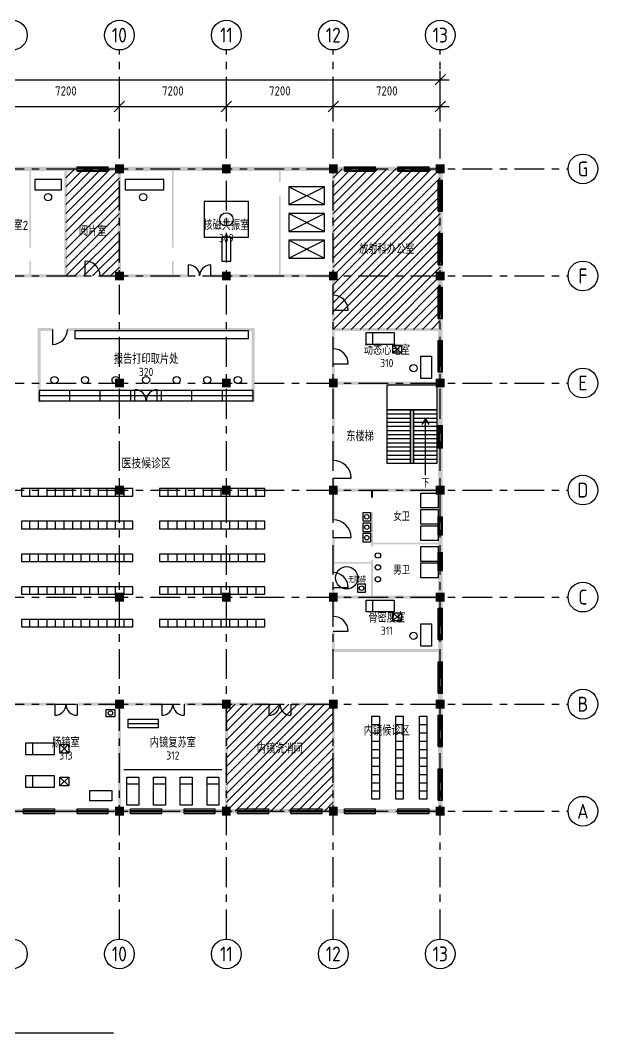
# Model space of a CAD drawing. Extents: x -9 to 337, y -15 to 61.
# Drawn here: x 298.1 to 337, y -14.9 to 53.2 of the extents above; entities that cross this region are included whole.
import ezdxf
from ezdxf.enums import TextEntityAlignment as Align

# ---------------------------------------------------------------- set-up
doc = ezdxf.new("R2010")
doc.units = 0
doc.linetypes.add('CENTER', pattern=[3.5, 2, -0.5, 0.5, -0.5])
for name, color, linetype in [('AXIS', 1, 'CENTER'), ('AXIS_B', 1, 'CONTINUOUS'), ('AXIS_T', 7, 'CONTINUOUS'), ('COLUMN', 7, 'CONTINUOUS'), ('DIM', 3, 'CONTINUOUS'), ('DIM_T', 3, 'CONTINUOUS'), ('DOOR', 4, 'CONTINUOUS'), ('FURN', 8, 'CONTINUOUS'), ('HATCH', 9, 'CONTINUOUS'), ('NUM', 1, 'CONTINUOUS'), ('STAIR', 2, 'CONTINUOUS'), ('TEXT', 7, 'CONTINUOUS'), ('TEXT2', 8, 'CONTINUOUS'), ('TITLE', 7, 'CONTINUOUS'), ('WALL', 7, 'CONTINUOUS'), ('WINDOW', 4, 'CONTINUOUS')]:
    doc.layers.add(name, color=color, linetype=linetype)
doc.styles.add('CN', font='gbenor.shx', dxfattribs={"width": 0.7, "bigfont": 'gbcbig.shx'})

msp = doc.modelspace()

# ---------------------------------------------------------------- linework, layer by layer
at = {"layer": 'AXIS'}
for p, q in [((304.8, -8.6), (304.8, 51.2)), ((312, -8.6), (312, 51.2)), ((319.2, -8.6), (319.2, 51.2)), ((326.4, -8.6), (326.4, 51.2)), ((233.4, 43.2), (335, 43.2)), ((233.4, 36), (335, 36)), ((233.4, 28.8), (335, 28.8)), ((233.4, 21.6), (335, 21.6)), ((233.4, 14.4), (335, 14.4)), ((233.4, 7.2), (335, 7.2)), ((233.4, 0), (335, 0))]:
    msp.add_line(p, q, dxfattribs=at)
at = {"layer": 'AXIS_B'}
for centre in [(297.6, 52.2), (304.8, 52.2), (312, 52.2), (319.2, 52.2), (326.4, 52.2), (336, 43.2), (336, 36), (336, 28.8), (336, 21.6), (336, 14.4), (336, 7.2), (336, 0), (297.6, -9.6), (304.8, -9.6), (312, -9.6), (319.2, -9.6), (326.4, -9.6)]:
    msp.add_circle(centre, 1, dxfattribs=at)
at = {"layer": 'COLUMN'}
for points in [[(304.5, 42.9), (305.1, 42.9), (304.5, 43.5), (305.1, 43.5)], [(311.7, 42.9), (312.3, 42.9), (311.7, 43.5), (312.3, 43.5)], [(318.9, 42.9), (319.5, 42.9), (318.9, 43.5), (319.5, 43.5)], [(326.1, 42.9), (326.7, 42.9), (326.1, 43.5), (326.7, 43.5)], [(304.5, 35.7), (305.1, 35.7), (304.5, 36.3), (305.1, 36.3)], [(311.7, 35.7), (312.3, 35.7), (311.7, 36.3), (312.3, 36.3)], [(318.9, 35.7), (319.5, 35.7), (318.9, 36.3), (319.5, 36.3)], [(326.1, 35.7), (326.7, 35.7), (326.1, 36.3), (326.7, 36.3)], [(304.5, 28.5), (305.1, 28.5), (304.5, 29.1), (305.1, 29.1)], [(311.7, 28.5), (312.3, 28.5), (311.7, 29.1), (312.3, 29.1)], [(318.9, 28.5), (319.5, 28.5), (318.9, 29.1), (319.5, 29.1)], [(326.1, 28.5), (326.7, 28.5), (326.1, 29.1), (326.7, 29.1)], [(304.5, 21.3), (305.1, 21.3), (304.5, 21.9), (305.1, 21.9)], [(311.7, 21.3), (312.3, 21.3), (311.7, 21.9), (312.3, 21.9)], [(318.9, 21.3), (319.5, 21.3), (318.9, 21.9), (319.5, 21.9)], [(326.1, 21.3), (326.7, 21.3), (326.1, 21.9), (326.7, 21.9)], [(304.5, 14.1), (305.1, 14.1), (304.5, 14.7), (305.1, 14.7)], [(311.7, 14.1), (312.3, 14.1), (311.7, 14.7), (312.3, 14.7)], [(318.9, 14.1), (319.5, 14.1), (318.9, 14.7), (319.5, 14.7)], [(326.1, 14.1), (326.7, 14.1), (326.1, 14.7), (326.7, 14.7)], [(304.5, 6.9), (305.1, 6.9), (304.5, 7.5), (305.1, 7.5)], [(311.7, 6.9), (312.3, 6.9), (311.7, 7.5), (312.3, 7.5)], [(318.9, 6.9), (319.5, 6.9), (318.9, 7.5), (319.5, 7.5)], [(326.1, 6.9), (326.7, 6.9), (326.1, 7.5), (326.7, 7.5)], [(304.5, -0.3), (305.1, -0.3), (304.5, 0.3), (305.1, 0.3)], [(311.7, -0.3), (312.3, -0.3), (311.7, 0.3), (312.3, 0.3)], [(318.9, -0.3), (319.5, -0.3), (318.9, 0.3), (319.5, 0.3)], [(326.1, -0.3), (326.7, -0.3), (326.1, 0.3), (326.7, 0.3)]]:
    msp.add_solid(points, dxfattribs=at)
at = {"layer": 'DIM'}
for p, q in [((326.4, 48.6), (326.4, 49.8)), ((239.4, 49.2), (327, 49.2)), ((326.05, 48.85), (326.75, 49.55)), ((304.45, 47.05), (305.15, 47.75)), ((304.8, 46.8), (304.8, 48)), ((311.65, 47.05), (312.35, 47.75)), ((312, 46.8), (312, 48)), ((318.85, 47.05), (319.55, 47.75)), ((319.2, 46.8), (319.2, 48)), ((326.05, 47.05), (326.75, 47.75)), ((326.4, 46.8), (326.4, 48)), ((239.4, 47.4), (327, 47.4))]:
    msp.add_line(p, q, dxfattribs=at)
at = {"layer": 'DOOR'}
for p, q in [((302.5, 36), (302.5, 37)), ((309.45, 36), (309.45, 36.75)), ((310.95, 36), (310.95, 36.75)), ((319.2, 33.7), (320.2, 33.7)), ((300.3, 32.4), (300.3, 31.4)), ((319.2, 30.1), (320.2, 30.1)), ((305.85, 27.6), (305.85, 28.35)), ((307.35, 27.6), (307.35, 28.35)), ((319.2, 22.4), (320.4, 22.4)), ((319.2, 18.4), (320.4, 18.4)), ((319.2, 15.05), (320.2, 15.05)), ((319.2, 12.1), (320.2, 12.1)), ((300.45, 7.2), (300.45, 6.45)), ((301.95, 7.2), (301.95, 6.45)), ((307.65, 7.2), (307.65, 6.45)), ((309.15, 7.2), (309.15, 6.45)), ((314.85, 7.2), (314.85, 6.45)), ((316.35, 7.2), (316.35, 6.45))]:
    msp.add_line(p, q, dxfattribs=at)
for centre, radius, start, end in [((302.5, 36), 1, 0, 90), ((309.45, 36), 0.75, 0, 90), ((310.95, 36), 0.75, 90, 180), ((319.2, 33.7), 1, 0, 90), ((300.3, 32.4), 1, 270, 0), ((319.2, 30.1), 1, 0, 90), ((305.85, 27.6), 0.75, 0, 90), ((307.35, 27.6), 0.75, 90, 180), ((319.2, 22.4), 1.2, 0, 90), ((319.2, 18.4), 1.2, 0, 90), ((319.2, 15.05), 1, 0, 90), ((319.2, 12.1), 1, 0, 90), ((300.45, 7.2), 0.75, 270, 0), ((301.95, 7.2), 0.75, 180, 270), ((307.65, 7.2), 0.75, 270, 0), ((309.15, 7.2), 0.75, 180, 270), ((314.85, 7.2), 0.75, 270, 0), ((316.35, 7.2), 0.75, 180, 270)]:
    msp.add_arc(centre, radius, start, end, dxfattribs=at)
at = {"layer": 'FURN'}
for p, q in [((316.2, 40.8), (318.6, 42)), ((316.2, 42), (318.6, 40.8)), ((316.2, 39), (318.6, 40.2)), ((316.2, 40.2), (318.6, 39)), ((316.2, 37.2), (318.6, 38.4)), ((316.2, 38.4), (318.6, 37.2)), ((321.85, 31.4), (321.85, 32.2)), ((323.2, 30.8), (323.8, 31.35)), ((323.8, 30.8), (323.2, 31.35)), ((299.4, 27.95), (313.8, 27.95)), ((301.4571, 27.6), (301.4571, 28.3)), ((303.5143, 27.6), (303.5143, 28.3)), ((305.5714, 27.6), (305.5714, 28.3)), ((307.6286, 27.6), (307.6286, 28.3)), ((309.6857, 27.6), (309.6857, 28.3)), ((311.7429, 27.6), (311.7429, 28.3)), ((298.7769, 21.2), (298.7769, 21.7)), ((299.3538, 21.2), (299.3538, 21.7)), ((299.9308, 21.2), (299.9308, 21.7)), ((300.5077, 21.2), (300.5077, 21.7)), ((301.0846, 21.2), (301.0846, 21.7)), ((301.6615, 21.2), (301.6615, 21.7)), ((302.2385, 21.2), (302.2385, 21.7)), ((302.8154, 21.2), (302.8154, 21.7)), ((303.3923, 21.2), (303.3923, 21.7)), ((303.9692, 21.2), (303.9692, 21.7)), ((304.5462, 21.2), (304.5462, 21.7)), ((305.1231, 21.2), (305.1231, 21.7)), ((308.0917, 21.2), (308.0917, 21.7)), ((308.6833, 21.2), (308.6833, 21.7)), ((309.275, 21.2), (309.275, 21.7)), ((309.8667, 21.2), (309.8667, 21.7)), ((310.4583, 21.2), (310.4583, 21.7)), ((311.05, 21.2), (311.05, 21.7)), ((311.6417, 21.2), (311.6417, 21.7)), ((312.2333, 21.2), (312.2333, 21.7)), ((312.825, 21.2), (312.825, 21.7)), ((313.4167, 21.2), (313.4167, 21.7)), ((314.0083, 21.2), (314.0083, 21.7)), ((298.7769, 19), (298.7769, 19.5)), ((299.3538, 19), (299.3538, 19.5)), ((299.9308, 19), (299.9308, 19.5)), ((300.5077, 19), (300.5077, 19.5)), ((301.0846, 19), (301.0846, 19.5)), ((301.6615, 19), (301.6615, 19.5)), ((302.2385, 19), (302.2385, 19.5)), ((302.8154, 19), (302.8154, 19.5)), ((303.3923, 19), (303.3923, 19.5)), ((303.9692, 19), (303.9692, 19.5)), ((304.5462, 19), (304.5462, 19.5)), ((305.1231, 19), (305.1231, 19.5)), ((308.0917, 19), (308.0917, 19.5)), ((308.6833, 19), (308.6833, 19.5)), ((309.275, 19), (309.275, 19.5)), ((309.8667, 19), (309.8667, 19.5)), ((310.4583, 19), (310.4583, 19.5)), ((311.05, 19), (311.05, 19.5)), ((311.6417, 19), (311.6417, 19.5)), ((312.2333, 19), (312.2333, 19.5)), ((312.825, 19), (312.825, 19.5)), ((313.4167, 19), (313.4167, 19.5)), ((314.0083, 19), (314.0083, 19.5)), ((298.7769, 16.8), (298.7769, 17.3)), ((299.3538, 16.8), (299.3538, 17.3)), ((299.9308, 16.8), (299.9308, 17.3)), ((300.5077, 16.8), (300.5077, 17.3)), ((301.0846, 16.8), (301.0846, 17.3)), ((301.6615, 16.8), (301.6615, 17.3)), ((302.2385, 16.8), (302.2385, 17.3)), ((302.8154, 16.8), (302.8154, 17.3)), ((303.3923, 16.8), (303.3923, 17.3)), ((303.9692, 16.8), (303.9692, 17.3)), ((304.5462, 16.8), (304.5462, 17.3)), ((305.1231, 16.8), (305.1231, 17.3)), ((308.0917, 16.8), (308.0917, 17.3)), ((308.6833, 16.8), (308.6833, 17.3)), ((309.275, 16.8), (309.275, 17.3)), ((309.8667, 16.8), (309.8667, 17.3)), ((310.4583, 16.8), (310.4583, 17.3)), ((311.05, 16.8), (311.05, 17.3)), ((311.6417, 16.8), (311.6417, 17.3)), ((312.2333, 16.8), (312.2333, 17.3)), ((312.825, 16.8), (312.825, 17.3)), ((313.4167, 16.8), (313.4167, 17.3)), ((314.0083, 16.8), (314.0083, 17.3)), ((298.7769, 14.6), (298.7769, 15.1)), ((299.3538, 14.6), (299.3538, 15.1)), ((299.9308, 14.6), (299.9308, 15.1)), ((300.5077, 14.6), (300.5077, 15.1)), ((301.0846, 14.6), (301.0846, 15.1)), ((301.6615, 14.6), (301.6615, 15.1)), ((302.2385, 14.6), (302.2385, 15.1)), ((302.8154, 14.6), (302.8154, 15.1)), ((303.3923, 14.6), (303.3923, 15.1)), ((303.9692, 14.6), (303.9692, 15.1)), ((304.5462, 14.6), (304.5462, 15.1)), ((305.1231, 14.6), (305.1231, 15.1)), ((308.0917, 14.6), (308.0917, 15.1)), ((308.6833, 14.6), (308.6833, 15.1)), ((309.275, 14.6), (309.275, 15.1)), ((309.8667, 14.6), (309.8667, 15.1)), ((310.4583, 14.6), (310.4583, 15.1)), ((311.05, 14.6), (311.05, 15.1)), ((311.6417, 14.6), (311.6417, 15.1)), ((312.2333, 14.6), (312.2333, 15.1)), ((312.825, 14.6), (312.825, 15.1)), ((313.4167, 14.6), (313.4167, 15.1)), ((314.0083, 14.6), (314.0083, 15.1)), ((321.85, 13.4), (321.85, 14.2)), ((323.2, 12.8), (323.8, 13.35)), ((323.8, 12.8), (323.2, 13.35)), ((298.7769, 12.4), (298.7769, 12.9)), ((299.3538, 12.4), (299.3538, 12.9)), ((299.9308, 12.4), (299.9308, 12.9)), ((300.5077, 12.4), (300.5077, 12.9)), ((301.0846, 12.4), (301.0846, 12.9)), ((301.6615, 12.4), (301.6615, 12.9)), ((302.2385, 12.4), (302.2385, 12.9)), ((302.8154, 12.4), (302.8154, 12.9)), ((303.3923, 12.4), (303.3923, 12.9)), ((303.9692, 12.4), (303.9692, 12.9)), ((304.5462, 12.4), (304.5462, 12.9)), ((305.1231, 12.4), (305.1231, 12.9)), ((308.0917, 12.4), (308.0917, 12.9)), ((308.6833, 12.4), (308.6833, 12.9)), ((309.275, 12.4), (309.275, 12.9)), ((309.8667, 12.4), (309.8667, 12.9)), ((310.4583, 12.4), (310.4583, 12.9)), ((311.05, 12.4), (311.05, 12.9)), ((311.6417, 12.4), (311.6417, 12.9)), ((312.2333, 12.4), (312.2333, 12.9)), ((312.825, 12.4), (312.825, 12.9)), ((313.4167, 12.4), (313.4167, 12.9)), ((314.0083, 12.4), (314.0083, 12.9)), ((305.4, 5.9), (307.4, 5.9)), ((321.8, 5.84), (322.3, 5.84)), ((323.4, 5.84), (323.9, 5.84)), ((325, 5.84), (325.5, 5.84)), ((321.8, 5.28), (322.3, 5.28)), ((323.4, 5.28), (323.9, 5.28)), ((325, 5.28), (325.5, 5.28)), ((298.95, 4.6), (298.95, 3.8)), ((300.8, 4.5), (301.4, 3.9)), ((300.8, 3.9), (301.4, 4.5)), ((321.8, 4.72), (322.3, 4.72)), ((321.8, 4.16), (322.3, 4.16)), ((323.4, 4.72), (323.9, 4.72)), ((323.4, 4.16), (323.9, 4.16)), ((325, 4.72), (325.5, 4.72)), ((325, 4.16), (325.5, 4.16)), ((321.8, 3.6), (322.3, 3.6)), ((323.4, 3.6), (323.9, 3.6)), ((325, 3.6), (325.5, 3.6)), ((305.1, 2.8), (311.7, 2.8)), ((321.8, 3.04), (322.3, 3.04)), ((323.4, 3.04), (323.9, 3.04)), ((325, 3.04), (325.5, 3.04)), ((298.95, 2.4), (298.95, 1.6)), ((300.8, 2.3), (301.4, 1.7)), ((300.8, 1.7), (301.4, 2.3)), ((321.8, 2.48), (322.3, 2.48)), ((323.4, 2.48), (323.9, 2.48)), ((325, 2.48), (325.5, 2.48)), ((305.3, 1.85), (306.1, 1.85)), ((307.1, 1.85), (307.9, 1.85)), ((308.9, 1.85), (309.7, 1.85)), ((310.7, 1.85), (311.5, 1.85)), ((321.8, 1.92), (322.3, 1.92)), ((323.4, 1.92), (323.9, 1.92)), ((325, 1.92), (325.5, 1.92)), ((321.8, 1.36), (322.3, 1.36)), ((323.4, 1.36), (323.9, 1.36)), ((325, 1.36), (325.5, 1.36))]:
    msp.add_line(p, q, dxfattribs=at)
for points in [[(299.1, 41.8), (300.9, 41.8), (300.9, 42.5), (299.1, 42.5)], [(305.2, 41.8), (307.8, 41.8), (307.8, 42.5), (305.2, 42.5)], [(316.2, 40.8), (318.6, 40.8), (318.6, 42), (316.2, 42)], [(310.5, 38.6), (313.5, 38.6), (313.5, 41), (310.5, 41)], [(316.2, 39), (318.6, 39), (318.6, 40.2), (316.2, 40.2)], [(311.7, 37), (312.3, 37), (312.3, 38.6), (311.7, 38.6)], [(316.2, 37.2), (318.6, 37.2), (318.6, 38.4), (316.2, 38.4)], [(301.8, 31.8), (313.5, 31.8), (313.5, 32.3), (301.8, 32.3)], [(321.4, 31.4), (321.4, 32.2), (323.3, 32.2), (323.3, 31.4)], [(323.2, 30.8), (323.2, 31.35), (323.8, 31.35), (323.8, 30.8)], [(325.1, 29.1), (325.1, 30.6), (325.8, 30.6), (325.8, 29.1)], [(299.4, 27.6), (313.8, 27.6), (313.8, 28.3), (299.4, 28.3)], [(298.2, 21.2), (305.7, 21.2), (305.7, 21.7), (298.2, 21.7)], [(307.5, 21.2), (314.6, 21.2), (314.6, 21.7), (307.5, 21.7)], [(325.1, 20.4), (325.1, 21.4), (326.25, 21.4), (326.25, 20.4)], [(321.2, 19.5), (321.2, 20.1), (321.7, 20.1), (321.7, 19.5)], [(325.1, 19.3), (325.1, 20.3), (326.25, 20.3), (326.25, 19.3)], [(298.2, 19), (305.7, 19), (305.7, 19.5), (298.2, 19.5)], [(307.5, 19), (314.6, 19), (314.6, 19.5), (307.5, 19.5)], [(321.2, 18.8), (321.2, 19.4), (321.7, 19.4), (321.7, 18.8)], [(325.1, 18.2), (325.1, 19.2), (326.25, 19.2), (326.25, 18.2)], [(321.2, 18.1), (321.2, 18.7), (321.7, 18.7), (321.7, 18.1)], [(325.1, 16.8), (325.1, 17.8), (326.25, 17.8), (326.25, 16.8)], [(298.2, 16.8), (305.7, 16.8), (305.7, 17.3), (298.2, 17.3)], [(307.5, 16.8), (314.6, 16.8), (314.6, 17.3), (307.5, 17.3)], [(325.1, 15.7), (325.1, 16.7), (326.25, 16.7), (326.25, 15.7)], [(298.2, 14.6), (305.7, 14.6), (305.7, 15.1), (298.2, 15.1)], [(307.5, 14.6), (314.6, 14.6), (314.6, 15.1), (307.5, 15.1)], [(320.85, 14.7), (320.85, 15.3), (321.35, 15.3), (321.35, 14.7)], [(321.4, 13.4), (321.4, 14.2), (323.3, 14.2), (323.3, 13.4)], [(323.2, 12.8), (323.2, 13.35), (323.8, 13.35), (323.8, 12.8)], [(298.2, 12.4), (305.7, 12.4), (305.7, 12.9), (298.2, 12.9)], [(307.5, 12.4), (314.6, 12.4), (314.6, 12.9), (307.5, 12.9)], [(325.1, 11.1), (325.1, 12.6), (325.8, 12.6), (325.8, 11.1)], [(303.9, 6.85), (304.5, 6.85), (304.5, 6.35), (303.9, 6.35)], [(305.4, 6.2), (307.4, 6.2), (307.4, 5.6), (305.4, 5.6)], [(321.8, 0.8), (321.8, 6.4), (322.3, 6.4), (322.3, 0.8)], [(323.4, 0.8), (323.4, 6.4), (323.9, 6.4), (323.9, 0.8)], [(325, 0.8), (325, 6.4), (325.5, 6.4), (325.5, 0.8)], [(298.5, 4.6), (300.4, 4.6), (300.4, 3.8), (298.5, 3.8)], [(300.8, 4.5), (301.4, 4.5), (301.4, 3.9), (300.8, 3.9)], [(298.5, 2.4), (300.4, 2.4), (300.4, 1.6), (298.5, 1.6)], [(300.8, 2.3), (301.4, 2.3), (301.4, 1.7), (300.8, 1.7)], [(305.3, 2.3), (306.1, 2.3), (306.1, 0.4), (305.3, 0.4)], [(307.1, 2.3), (307.9, 2.3), (307.9, 0.4), (307.1, 0.4)], [(308.9, 2.3), (309.7, 2.3), (309.7, 0.4), (308.9, 0.4)], [(310.7, 2.3), (311.5, 2.3), (311.5, 0.4), (310.7, 0.4)], [(302.8, 1.4), (304.3, 1.4), (304.3, 0.7), (302.8, 0.7)]]:
    msp.add_lwpolyline(points, close=True, dxfattribs=at)
for centre, radius in [((300, 41.3), 0.24), ((306.4, 41.3), 0.24), ((312, 39.8), 0.45), ((324.6, 29.8), 0.24), ((300.4286, 29), 0.24), ((302.4857, 29), 0.24), ((304.5429, 29), 0.24), ((306.6, 29), 0.24), ((308.6571, 29), 0.24), ((310.7143, 29), 0.24), ((312.7714, 29), 0.24), ((321.45, 19.8), 0.15), ((321.45, 19.1), 0.15), ((321.45, 18.4), 0.15), ((322.2, 17.2), 0.18), ((320.1, 15.7), 0.75), ((322.2, 16.4), 0.18), ((322.2, 15.6), 0.18), ((321.1, 15), 0.15), ((324.6, 11.8), 0.24), ((304.2, 6.6), 0.15)]:
    msp.add_circle(centre, radius, dxfattribs=at)
at = {"layer": 'HATCH'}
for p, q in [((301.2, 42.6), (301.8, 43.2)), ((301.2, 42), (302.4, 43.2)), ((301.2, 41.4), (303, 43.2)), ((301.2, 40.8), (303.6, 43.2)), ((301.2, 40.2), (304.2, 43.2)), ((301.2, 39.6), (304.8, 43.2)), ((319.2, 42.6), (319.8, 43.2)), ((319.2, 42), (320.4, 43.2)), ((319.2, 41.4), (321, 43.2)), ((319.2, 40.8), (321.6, 43.2)), ((319.2, 40.2), (322.2, 43.2)), ((319.2, 39.6), (322.8, 43.2)), ((319.2, 39), (323.4, 43.2)), ((319.2, 38.4), (324, 43.2)), ((319.2, 37.8), (324.6, 43.2)), ((319.2, 37.2), (325.2, 43.2)), ((319.2, 36.6), (325.8, 43.2)), ((319.2, 36), (326.4, 43.2)), ((301.2, 39), (304.8, 42.6)), ((319.2, 35.4), (326.4, 42.6)), ((301.2, 38.4), (304.8, 42)), ((319.2, 34.8), (326.4, 42)), ((301.2, 37.8), (304.8, 41.4)), ((319.2, 34.2), (326.4, 41.4)), ((301.2, 37.2), (304.8, 40.8)), ((301.2, 36.6), (304.8, 40.2)), ((319.2, 33.6), (326.4, 40.8)), ((319.2, 33), (326.4, 40.2)), ((301.2, 36), (304.8, 39.6)), ((319.2, 32.4), (326.4, 39.6)), ((301.8, 36), (304.8, 39)), ((319.8, 32.4), (326.4, 39)), ((302.4, 36), (304.8, 38.4)), ((320.4, 32.4), (326.4, 38.4)), ((303, 36), (304.8, 37.8)), ((321, 32.4), (326.4, 37.8)), ((303.6, 36), (304.8, 37.2)), ((321.6, 32.4), (326.4, 37.2)), ((304.2, 36), (304.8, 36.6)), ((322.2, 32.4), (326.4, 36.6)), ((322.8, 32.4), (326.4, 36)), ((323.4, 32.4), (326.4, 35.4)), ((324, 32.4), (326.4, 34.8)), ((324.6, 32.4), (326.4, 34.2)), ((325.2, 32.4), (326.4, 33.6)), ((325.8, 32.4), (326.4, 33)), ((312, 6.6), (312.6, 7.2)), ((312, 6), (313.2, 7.2)), ((312, 5.4), (313.8, 7.2)), ((312, 4.8), (314.4, 7.2)), ((312, 4.2), (315, 7.2)), ((312, 3.6), (315.6, 7.2)), ((312, 3), (316.2, 7.2)), ((312, 2.4), (316.8, 7.2)), ((312, 1.8), (317.4, 7.2)), ((312, 1.2), (318, 7.2)), ((312, 0.6), (318.6, 7.2)), ((312, 0), (319.2, 7.2)), ((312.6, 0), (319.2, 6.6)), ((313.2, 0), (319.2, 6)), ((313.8, 0), (319.2, 5.4)), ((314.4, 0), (319.2, 4.8)), ((315, 0), (319.2, 4.2)), ((315.6, 0), (319.2, 3.6)), ((316.2, 0), (319.2, 3)), ((316.8, 0), (319.2, 2.4)), ((317.4, 0), (319.2, 1.8)), ((318, 0), (319.2, 1.2)), ((318.6, 0), (319.2, 0.6))]:
    msp.add_line(p, q, dxfattribs=at)
at = {"layer": 'STAIR'}
for p, q in [((322.8, 27), (324.4, 27)), ((322.8, 26.7231), (324.4, 26.7231)), ((324.6, 27), (326.2, 27)), ((324.6, 26.7231), (326.2, 26.7231)), ((322.8, 26.4462), (324.4, 26.4462)), ((322.8, 26.1692), (324.4, 26.1692)), ((322.8, 25.8923), (324.4, 25.8923)), ((324.6, 26.4462), (326.2, 26.4462)), ((324.6, 26.1692), (326.2, 26.1692)), ((324.6, 25.8923), (326.2, 25.8923)), ((325.4, 26.4), (325.168, 26.0144)), ((325.4, 26.4), (325.632, 26.0144)), ((322.8, 25.6154), (324.4, 25.6154)), ((322.8, 25.3385), (324.4, 25.3385)), ((324.6, 25.6154), (326.2, 25.6154)), ((324.6, 25.3385), (326.2, 25.3385)), ((322.8, 25.0615), (324.4, 25.0615)), ((322.8, 24.7846), (324.4, 24.7846)), ((324.6, 25.0615), (326.2, 25.0615)), ((324.6, 24.7846), (326.2, 24.7846)), ((322.8, 24.5077), (324.4, 24.5077)), ((322.8, 24.2308), (324.4, 24.2308)), ((322.8, 23.9538), (324.4, 23.9538)), ((324.6, 24.5077), (326.2, 24.5077)), ((324.6, 24.2308), (326.2, 24.2308)), ((324.6, 23.9538), (326.2, 23.9538)), ((322.8, 23.6769), (324.4, 23.6769)), ((322.8, 23.4), (324.4, 23.4)), ((324.6, 23.6769), (326.2, 23.6769)), ((324.6, 23.4), (326.2, 23.4))]:
    msp.add_line(p, q, dxfattribs=at)
for points in [[(322.8, 28.65), (322.8, 27), (326.2, 27), (326.2, 28.65)], [(322.8, 27), (322.8, 23.4), (324.4, 23.4), (324.4, 27)], [(324.4, 27), (324.4, 23.4), (324.6, 23.4), (324.6, 27)], [(324.6, 27), (324.6, 23.4), (326.2, 23.4), (326.2, 27)]]:
    msp.add_lwpolyline(points, close=True, dxfattribs=at)
msp.add_lwpolyline([(325.4, 22.6), (325.4, 26.4)], dxfattribs=at)
at = {"layer": 'TITLE'}
msp.add_line((262, -14.9), (304.4, -14.9), dxfattribs=at)
at = {"layer": 'WALL'}
for points in [[(286.05, 43.05), (301.95, 43.05), (286.05, 43.35), (301.95, 43.35)], [(298.74, 37.9), (298.86, 37.9), (298.74, 43.2), (298.86, 43.2)], [(301.1, 35.9), (301.3, 35.9), (301.1, 43.3), (301.3, 43.3)], [(304.05, 43.05), (319.95, 43.05), (304.05, 43.35), (319.95, 43.35)], [(304.7, 35.9), (304.9, 35.9), (304.7, 43.3), (304.9, 43.3)], [(308.34, 37.9), (308.46, 37.9), (308.34, 43.2), (308.46, 43.2)], [(315.54, 42.3), (315.66, 42.3), (315.54, 43.2), (315.66, 43.2)], [(319.1, 34.7), (319.3, 34.7), (319.1, 43.3), (319.3, 43.3)], [(322.05, 43.05), (323.55, 43.05), (322.05, 43.35), (323.55, 43.35)], [(325.65, 43.05), (326.55, 43.05), (325.65, 43.35), (326.55, 43.35)], [(326.25, 42.45), (326.55, 42.45), (326.25, 43.35), (326.55, 43.35)], [(315.54, 36), (315.66, 36), (315.54, 41.4), (315.66, 41.4)], [(326.25, 38.85), (326.55, 38.85), (326.25, 40.35), (326.55, 40.35)], [(298.74, 36), (298.86, 36), (298.74, 37), (298.86, 37)], [(308.34, 36), (308.46, 36), (308.34, 37), (308.46, 37)], [(296.55, 35.9), (302.5, 35.9), (296.55, 36.1), (302.5, 36.1)], [(303.5, 35.9), (309.45, 35.9), (303.5, 36.1), (309.45, 36.1)], [(310.95, 35.9), (319.3, 35.9), (310.95, 36.1), (319.3, 36.1)], [(326.25, 35.25), (326.55, 35.25), (326.25, 36.75), (326.55, 36.75)], [(319.1, 31.1), (319.3, 31.1), (319.1, 33.7), (319.3, 33.7)], [(326.25, 31.65), (326.55, 31.65), (326.25, 33.15), (326.55, 33.15)], [(299.3, 32.3), (300.3, 32.3), (299.3, 32.5), (300.3, 32.5)], [(299.3, 27.5), (299.5, 27.5), (299.3, 32.5), (299.5, 32.5)], [(301.3, 32.3), (313.9, 32.3), (301.3, 32.5), (313.9, 32.5)], [(313.7, 27.5), (313.9, 27.5), (313.7, 32.5), (313.9, 32.5)], [(319.1, 32.3), (326.5, 32.3), (319.1, 32.5), (326.5, 32.5)], [(319.1, 23.6), (319.3, 23.6), (319.1, 30.1), (319.3, 30.1)], [(326.25, 25.95), (326.55, 25.95), (326.25, 29.55), (326.55, 29.55)], [(319.1, 28.7), (326.5, 28.7), (319.1, 28.9), (326.5, 28.9)], [(326.25, 19.8), (326.55, 19.8), (326.25, 24.45), (326.55, 24.45)], [(319.1, 19.6), (319.3, 19.6), (319.1, 22.4), (319.3, 22.4)], [(319.1, 21.5), (326.5, 21.5), (319.1, 21.7), (326.5, 21.7)], [(321.74, 21.1), (321.74, 21.6), (321.86, 21.1), (321.86, 21.6)], [(321.74, 17.8), (321.74, 20.1), (321.86, 17.8), (321.86, 20.1)], [(319.1, 16.05), (319.3, 16.05), (319.1, 18.4), (319.3, 18.4)], [(326.25, 17.4), (326.55, 17.4), (326.25, 18.6), (326.55, 18.6)], [(321.8, 17.94), (321.8, 18.06), (326.4, 17.94), (326.4, 18.06)], [(319.2, 16.64), (319.2, 16.76), (321.8, 16.64), (321.8, 16.76)], [(321.74, 14.4), (321.74, 16.9), (321.86, 14.4), (321.86, 16.9)], [(326.25, 13.65), (326.55, 13.65), (326.25, 16.2), (326.55, 16.2)], [(319.1, 13.1), (319.3, 13.1), (319.1, 15.05), (319.3, 15.05)], [(319.1, 14.3), (326.5, 14.3), (319.1, 14.5), (326.5, 14.5)], [(319.1, 10.7), (319.3, 10.7), (319.1, 12.1), (319.3, 12.1)], [(319.1, 10.7), (326.5, 10.7), (319.1, 10.9), (326.5, 10.9)], [(326.25, 10.05), (326.55, 10.05), (326.25, 11.55), (326.55, 11.55)], [(326.25, 6.45), (326.55, 6.45), (326.25, 7.95), (326.55, 7.95)], [(294.75, 7.1), (300.45, 7.1), (294.75, 7.3), (300.45, 7.3)], [(301.95, 7.1), (307.65, 7.1), (301.95, 7.3), (307.65, 7.3)], [(304.7, -0.1), (304.9, -0.1), (304.7, 7.3), (304.9, 7.3)], [(309.15, 7.1), (314.85, 7.1), (309.15, 7.3), (314.85, 7.3)], [(311.9, -0.1), (312.1, -0.1), (311.9, 7.3), (312.1, 7.3)], [(316.35, 7.1), (319.3, 7.1), (316.35, 7.3), (319.3, 7.3)], [(319.1, -0.1), (319.3, -0.1), (319.1, 7.3), (319.3, 7.3)], [(326.25, 2.85), (326.55, 2.85), (326.25, 4.35), (326.55, 4.35)], [(326.25, -0.15), (326.55, -0.15), (326.25, 0.75), (326.55, 0.75)], [(296.85, -0.15), (298.35, -0.15), (296.85, 0.15), (298.35, 0.15)], [(300.45, -0.15), (301.95, -0.15), (300.45, 0.15), (301.95, 0.15)], [(304.05, -0.15), (305.55, -0.15), (304.05, 0.15), (305.55, 0.15)], [(307.65, -0.15), (309.15, -0.15), (307.65, 0.15), (309.15, 0.15)], [(311.25, -0.15), (312.75, -0.15), (311.25, 0.15), (312.75, 0.15)], [(314.85, -0.15), (316.35, -0.15), (314.85, 0.15), (316.35, 0.15)], [(318.45, -0.15), (319.95, -0.15), (318.45, 0.15), (319.95, 0.15)], [(322.05, -0.15), (323.55, -0.15), (322.05, 0.15), (323.55, 0.15)], [(325.65, -0.15), (326.55, -0.15), (325.65, 0.15), (326.55, 0.15)]]:
    msp.add_solid(points, dxfattribs=at)
at = {"layer": 'WINDOW'}
for p, q in [((301.95, 43.35), (304.05, 43.35)), ((301.95, 43.05), (301.95, 43.35)), ((301.95, 43.25), (304.05, 43.25)), ((301.95, 43.15), (304.05, 43.15)), ((301.95, 43.05), (304.05, 43.05)), ((304.05, 43.05), (304.05, 43.35)), ((319.95, 43.35), (322.05, 43.35)), ((319.95, 43.05), (319.95, 43.35)), ((319.95, 43.25), (322.05, 43.25)), ((319.95, 43.15), (322.05, 43.15)), ((319.95, 43.05), (322.05, 43.05)), ((322.05, 43.05), (322.05, 43.35)), ((323.55, 43.35), (325.65, 43.35)), ((323.55, 43.05), (323.55, 43.35)), ((323.55, 43.25), (325.65, 43.25)), ((323.55, 43.15), (325.65, 43.15)), ((323.55, 43.05), (325.65, 43.05)), ((325.65, 43.05), (325.65, 43.35)), ((326.25, 40.35), (326.25, 42.45)), ((326.25, 42.45), (326.55, 42.45)), ((326.35, 40.35), (326.35, 42.45)), ((326.45, 40.35), (326.45, 42.45)), ((326.55, 40.35), (326.55, 42.45)), ((326.25, 40.35), (326.55, 40.35)), ((326.25, 36.75), (326.25, 38.85)), ((326.25, 38.85), (326.55, 38.85)), ((326.35, 36.75), (326.35, 38.85)), ((326.45, 36.75), (326.45, 38.85)), ((326.55, 36.75), (326.55, 38.85)), ((326.25, 36.75), (326.55, 36.75)), ((326.25, 33.15), (326.25, 35.25)), ((326.25, 35.25), (326.55, 35.25)), ((326.35, 33.15), (326.35, 35.25)), ((326.45, 33.15), (326.45, 35.25)), ((326.55, 33.15), (326.55, 35.25)), ((326.25, 33.15), (326.55, 33.15)), ((326.25, 29.55), (326.25, 31.65)), ((326.25, 31.65), (326.55, 31.65)), ((326.35, 29.55), (326.35, 31.65)), ((326.45, 29.55), (326.45, 31.65)), ((326.55, 29.55), (326.55, 31.65)), ((326.25, 29.55), (326.55, 29.55)), ((326.25, 24.45), (326.25, 25.95)), ((326.25, 25.95), (326.55, 25.95)), ((326.35, 24.45), (326.35, 25.95)), ((326.45, 24.45), (326.45, 25.95)), ((326.55, 24.45), (326.55, 25.95)), ((326.25, 24.45), (326.55, 24.45)), ((326.25, 18.6), (326.25, 19.8)), ((326.25, 19.8), (326.55, 19.8)), ((326.35, 18.6), (326.35, 19.8)), ((326.45, 18.6), (326.45, 19.8)), ((326.55, 18.6), (326.55, 19.8)), ((326.25, 18.6), (326.55, 18.6)), ((326.25, 16.2), (326.25, 17.4)), ((326.25, 17.4), (326.55, 17.4)), ((326.35, 16.2), (326.35, 17.4)), ((326.45, 16.2), (326.45, 17.4)), ((326.55, 16.2), (326.55, 17.4)), ((326.25, 16.2), (326.55, 16.2)), ((326.25, 11.55), (326.25, 13.65)), ((326.25, 13.65), (326.55, 13.65)), ((326.35, 11.55), (326.35, 13.65)), ((326.45, 11.55), (326.45, 13.65)), ((326.55, 11.55), (326.55, 13.65)), ((326.25, 11.55), (326.55, 11.55)), ((326.25, 7.95), (326.25, 10.05)), ((326.25, 10.05), (326.55, 10.05)), ((326.35, 7.95), (326.35, 10.05)), ((326.45, 7.95), (326.45, 10.05)), ((326.55, 7.95), (326.55, 10.05)), ((326.25, 7.95), (326.55, 7.95)), ((326.25, 4.35), (326.25, 6.45)), ((326.25, 6.45), (326.55, 6.45)), ((326.35, 4.35), (326.35, 6.45)), ((326.45, 4.35), (326.45, 6.45)), ((326.55, 4.35), (326.55, 6.45)), ((326.25, 4.35), (326.55, 4.35)), ((326.25, 0.75), (326.25, 2.85)), ((326.25, 2.85), (326.55, 2.85)), ((326.35, 0.75), (326.35, 2.85)), ((326.45, 0.75), (326.45, 2.85)), ((326.55, 0.75), (326.55, 2.85)), ((326.25, 0.75), (326.55, 0.75)), ((298.35, 0.15), (300.45, 0.15)), ((298.35, -0.15), (298.35, 0.15)), ((298.35, 0.05), (300.45, 0.05)), ((300.45, -0.15), (300.45, 0.15)), ((301.95, 0.15), (304.05, 0.15)), ((301.95, -0.15), (301.95, 0.15)), ((301.95, 0.05), (304.05, 0.05)), ((304.05, -0.15), (304.05, 0.15)), ((305.55, 0.15), (307.65, 0.15)), ((305.55, -0.15), (305.55, 0.15)), ((305.55, 0.05), (307.65, 0.05)), ((307.65, -0.15), (307.65, 0.15)), ((309.15, 0.15), (311.25, 0.15)), ((309.15, -0.15), (309.15, 0.15)), ((309.15, 0.05), (311.25, 0.05)), ((311.25, -0.15), (311.25, 0.15)), ((312.75, 0.15), (314.85, 0.15)), ((312.75, -0.15), (312.75, 0.15)), ((312.75, 0.05), (314.85, 0.05)), ((314.85, -0.15), (314.85, 0.15)), ((316.35, 0.15), (318.45, 0.15)), ((316.35, -0.15), (316.35, 0.15)), ((316.35, 0.05), (318.45, 0.05)), ((318.45, -0.15), (318.45, 0.15)), ((319.95, 0.15), (322.05, 0.15)), ((319.95, -0.15), (319.95, 0.15)), ((319.95, 0.05), (322.05, 0.05)), ((322.05, -0.15), (322.05, 0.15)), ((323.55, 0.15), (325.65, 0.15)), ((323.55, -0.15), (323.55, 0.15)), ((323.55, 0.05), (325.65, 0.05)), ((325.65, -0.15), (325.65, 0.15)), ((298.35, -0.05), (300.45, -0.05)), ((298.35, -0.15), (300.45, -0.15)), ((301.95, -0.05), (304.05, -0.05)), ((301.95, -0.15), (304.05, -0.15)), ((305.55, -0.05), (307.65, -0.05)), ((305.55, -0.15), (307.65, -0.15)), ((309.15, -0.05), (311.25, -0.05)), ((309.15, -0.15), (311.25, -0.15)), ((312.75, -0.05), (314.85, -0.05)), ((312.75, -0.15), (314.85, -0.15)), ((316.35, -0.05), (318.45, -0.05)), ((316.35, -0.15), (318.45, -0.15)), ((319.95, -0.05), (322.05, -0.05)), ((319.95, -0.15), (322.05, -0.15)), ((323.55, -0.05), (325.65, -0.05)), ((323.55, -0.15), (325.65, -0.15))]:
    msp.add_line(p, q, dxfattribs=at)

# ---------------------------------------------------------------- texts
at = {"layer": 'AXIS_T', "style": 'CN'}
for s, p in [('10', (304.8, 52.2)), ('11', (312, 52.2)), ('12', (319.2, 52.2)), ('13', (326.4, 52.2)), ('G', (336, 43.2)), ('F', (336, 36)), ('E', (336, 28.8)), ('D', (336, 21.6)), ('C', (336, 14.4)), ('B', (336, 7.2)), ('A', (336, 0)), ('10', (304.8, -9.6)), ('11', (312, -9.6)), ('12', (319.2, -9.6)), ('13', (326.4, -9.6))]:
    msp.add_text(s, height=1, dxfattribs=at).set_placement(p, align=Align.MIDDLE_CENTER)
at = {"layer": 'DIM_T', "style": 'CN'}
for p in [(301.2, 47.95), (308.4, 47.95), (315.6, 47.95), (322.8, 47.95)]:
    msp.add_text('7200', height=0.62, dxfattribs=at).set_placement(p, align=Align.BOTTOM_CENTER)
at = {"layer": 'NUM', "style": 'CN'}
for s, p in [('309', (312, 38.547)), ('310', (322.8, 30.147)), ('320', (306.6, 29.547)), ('311', (322.8, 12.147)), ('313', (301.2, 3.747)), ('312', (308.4, 3.747))]:
    msp.add_text(s, height=0.55, dxfattribs=at).set_placement(p, align=Align.MIDDLE_CENTER)
at = {"layer": 'STAIR', "style": 'CN'}
msp.add_text('下', height=0.55, dxfattribs=at).set_placement((325.4, 22.05), align=Align.MIDDLE_CENTER)
at = {"layer": 'TEXT', "style": 'CN'}
for s, height, p in [('CT 室2', 0.62, (297.6, 39.403)), ('核磁共振室', 0.62, (312, 39.403)), ('动态心电室', 0.62, (322.8, 31.003)), ('报告打印取片处', 0.62, (306.6, 30.403)), ('东楼梯', 0.62, (321, 25.2)), ('女卫', 0.55, (323.8, 19.8)), ('男卫', 0.55, (323.8, 16.2)), ('无障碍', 0.4, (320.8, 15.55)), ('骨密度室', 0.62, (322.8, 13.003)), ('肠镜室', 0.62, (301.2, 4.603)), ('内镜复苏室', 0.62, (308.4, 4.603))]:
    msp.add_text(s, height=height, dxfattribs=at).set_placement(p, align=Align.MIDDLE_CENTER)
at = {"layer": 'TEXT2', "style": 'CN'}
for s, height, p in [('阅片室', 0.62, (303, 39)), ('放射科办公室', 0.62, (322.8, 37.8)), ('医技候诊区', 0.7, (306.6, 23.4)), ('内镜候诊区', 0.62, (322.8, 5.4)), ('内镜洗消间', 0.62, (315.6, 4.2))]:
    msp.add_text(s, height=height, dxfattribs=at).set_placement(p, align=Align.MIDDLE_CENTER)

doc.saveas('drawing.dxf')
